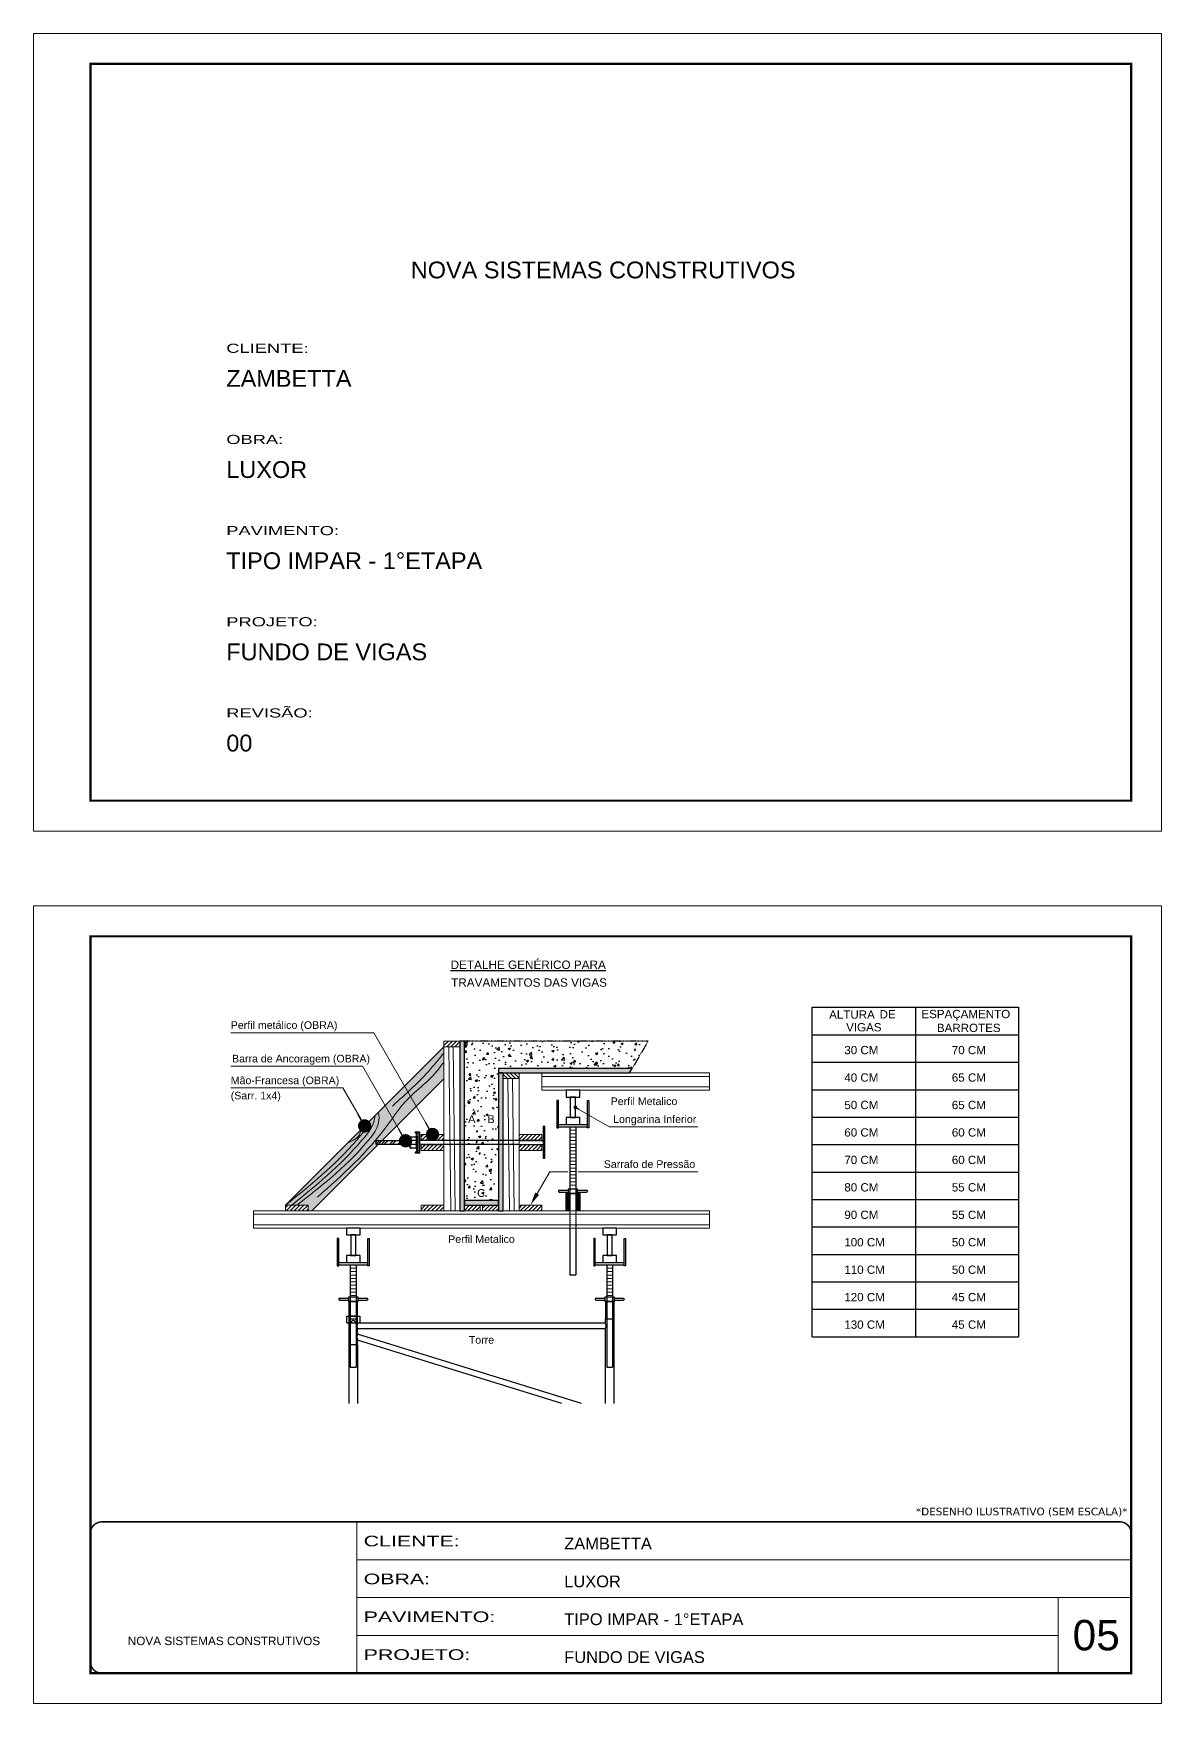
# Model space of a CAD drawing. Extents: x 1959 to 8212, y 239 to 4735.
# Drawn here: x 1959 to 3444, y 2537 to 4735 of the extents above; entities that cross this region are included whole.
import ezdxf
from ezdxf.enums import TextEntityAlignment as Align

# ---------------------------------------------------------------- set-up
doc = ezdxf.new("R2010")
doc.units = 0
for name, pattern in [('CONTINUO', [0]), ('DASHED', [0.75, 0.5, -0.25]), ('HIDDEN', [0.375, 0.25, -0.125])]:
    doc.linetypes.add(name, pattern=pattern)
doc.layers.add('BARRA DE ANCORAGEM', color=251, linetype='Continuous')
doc.layers.add('GARFOS', color=7, linetype='Continuous')
for name, color, linetype, lineweight in [('CARIMBO', 255, 'Continuous', 9), ('CONCRETO', 251, 'Continuous', 25), ('Demarcação 1', 251, 'Continuous', 9), ('Escoras', 2, 'Continuous', 25), ('Folhas', 255, 'Continuous', 9), ('Forcador', 251, 'Continuous', 25), ('Hachura', 251, 'Continuous', 9), ('Madeira', 126, 'Continuous', 18), ('Perfil Metálico', 224, 'Continuous', 18), ('SARRAFO DE PRESSAO', 251, 'DASHED', 9)]:
    doc.layers.add(name, color=color, linetype=linetype, lineweight=lineweight)
doc.layers.add('Demarcação 2', color=254, linetype='Continuous', lineweight=9, true_color=0xe0e0e0)
doc.styles.add('ARIAL', font='arial.ttf')
doc.styles.get("Standard").update_dxf_attribs({"font": 'arial.ttf'})
doc.styles.add('stylellllll', font='verdana.ttf', dxfattribs={"height": 2})
doc.styles.add('Tecnologia', font='')
doc.styles.get('Tecnologia').set_extended_font_data('Forgotten Futurist')
doc.dimstyles.new('3x', dxfattribs={"dimtxt": 10, "dimasz": 5, "dimexe": 7, "dimexo": 5, "dimgap": 4, "dimtad": 1, "dimdec": 4, "dimlfac": 0.333333, "dimdsep": 46, "dimtxsty": 'Standard', "dimblk": 'DOT', "dimcen": 0.09, "dimclrd": 1, "dimclre": 1, "dimclrt": 2, "dimadec": 0, "dimazin": 2, "dimtfac": 1, "dimtdec": 4, "dimtmove": 0, "dimatfit": 3, "dimldrblk": 'DOT', "dimfxl": 1, "dimtolj": 1, "dimtzin": 0, "dimlwd": 9, "dimlwe": 9, "dimarcsym": 0})
pattern_1 = [(45, (-2781.9772, 9126.2034), (-2.6516504, 2.6516504), [])]

# ---------------------------------------------------------------- blocks, each defined once
blk = doc.blocks.new('9999999999')
at = {"color": 30, "linetype": 'CONTINUO'}
for p, q in [((98564.6, 34230.2), (98564.6, 34429.4)), ((98564.6, 34379.6), (99584, 34379.6)), ((98564.6, 34329.8), (99488, 34329.8)), ((99584, 34329.8), (99488, 34329.8)), ((99488, 34329.8), (99488, 34230.2)), ((98564.6, 34280), (99488, 34280))]:
    blk.add_line(p, q, dxfattribs=at)
at = {"color": 30, "linetype": 'CONTINUO', "const_width": 2}
blk.add_lwpolyline([(99584, 34230.2), (99584, 34414.4, 0.414214), (99569, 34429.4), (98229, 34429.4, 0.414214), (98214, 34414.4), (98214, 34245.2, 0.414214), (98229, 34230.2), (99584, 34230.2)], format="xyb", dxfattribs=at)
at = {"layer": 'Folhas'}
blk.add_lwpolyline([(98139, 34190.2), (99624, 34190.2), (99624, 35240.2), (98139, 35240.2)], close=True, dxfattribs=at)
at = {"layer": 'Folhas', "color": 30, "const_width": 3}
blk.add_lwpolyline([(98214, 34230.2), (99584, 34230.2), (99584, 35200.2), (98214, 35200.2)], close=True, dxfattribs=at)
at = {"color": 7, "linetype": 'Continuous', "ltscale": 5, "style": 'ARIAL'}
for s, height, p in [('ZAMBETTA', 15.48, (98837.7, 34393.1)), ('LUXOR', 15.48, (98837.7, 34343.3)), ('TIPO IMPAR - 1°ETAPA', 15.483, (98837.7, 34293.5)), ('NOVA SISTEMAS CONSTRUTIVOS', 11.059, (98263.2, 34267.2)), ('FUNDO DE VIGAS', 15.483, (98837.7, 34243.7))]:
    blk.add_text(s, height=height, dxfattribs=at).set_placement(p)
at = {"layer": 'Folhas', "color": 7, "style": 'Tecnologia', "width": 1.5}
for s, p in [('CLIENTE:', (98573.7, 34397.2)), ('OBRA:', (98573.7, 34347.3)), ('PAVIMENTO:', (98573.7, 34297.5)), ('PROJETO:', (98573.7, 34247.7))]:
    blk.add_text(s, height=14, dxfattribs=at).set_placement(p)
blk = doc.blocks.new('HT20CT')
at = {"layer": 'Forcador'}
for points in [[(-4, 16), (-4, 20), (4, 20), (4, 16)], [(-1.5, 4), (-1.5, 16), (1.5, 16), (1.5, 4)], [(-4, 0), (-4, 4), (4, 4), (4, 0)]]:
    blk.add_lwpolyline(points, close=True, dxfattribs=at)
blk = doc.blocks.new('_Dot')
at = {"color": 0, "linetype": 'ByBlock', "lineweight": -2}
blk.add_line((-0.5, 0), (-1, 0), dxfattribs=at)
at = {"color": 0, "linetype": 'ByBlock', "const_width": 0.5}
blk.add_lwpolyline([(-0.25, 0, 1), (0.25, 0, 1)], format="xyb", close=True, dxfattribs=at)

msp = doc.modelspace()

# ---------------------------------------------------------------- hatches: boundary and pattern name
at = {"layer": 'CONCRETO', "linetype": 'DASHED', "ltscale": 0.3}
h = msp.add_hatch(dxfattribs=at)
h.set_pattern_fill('AR-CONC', color=256, scale=4, style=0)
h.set_pattern_definition([(50, (-46140.972, -4544.138), (28.690407, -2.510085), [3, -33]), (355, (-46140.972, -4544.138), (-5.550053, 30.087685), [2.4, -26.4]), (100.4514, (-46138.58, -4544.347), (23.140375, 27.577582), [2.549608, -28.045684]), (46.1842, (-46140.97, -4536.138), (42.689642, -6.62076), [4.5, -49.5]), (96.6356, (-46137.414, -4536.69), (37.386508, 38.964715), [3.82441, -42.06852]), (351.1842, (-46140.97, -4536.14), (37.386478, 38.964744), [3.6, -39.6]), (21, (-46136.972, -4538.138), (23.876282, -16.104756), [3, -33]), (326, (-46136.972, -4538.138), (9.732613, 29.006002), [2.4, -26.4]), (71.4514, (-46134.982, -4539.48), (33.608905, 12.90122), [2.549608, -28.045684]), (37.5, (-46140.972, -4544.138), (0.4863942, 13.3157542), [0, -26.08, 0, -26.8, 0, -26.5]), (7.5, (-46140.972, -4544.138), (10.5227815, 15.7764685), [0, -15.28, 0, -25.48, 0, -10.1]), (327.5, (-46149.892, -4544.138), (21.3528974, -0.9021949), [0, -10, 0, -31.2, 0, -41.4]), (317.5, (-46153.892, -4544.138), (23.327447, 4.004199), [0, -13, 0, -20.72, 0, -29.4])])
h.paths.add_polyline_path([(2526.04, 3408.79), (2526.04, 3198.79), (2571.04, 3198.79), (2571.04, 3372.79), (2747.04, 3372.79), (2767.82, 3408.79)])
h.paths.add_polyline_path([(2553.62, 3298.26), (2568.47, 3298.26), (2568.47, 3313.81), (2553.62, 3313.81)], flags=24)
h.paths.add_polyline_path([(2528.31, 3298.26), (2543.2, 3298.26), (2543.2, 3313.81), (2528.31, 3313.81)], flags=24)
h.paths.add_polyline_path([(2540.17, 3200.75), (2555.99, 3200.75), (2555.99, 3216.83), (2540.17, 3216.83)], flags=24)
at = {"layer": 'Demarcação 1'}
for points in [[(2526.04, 3408.79), (2520.04, 3408.79), (2520.04, 3185.29), (2526.04, 3185.29)], [(2747.04, 3372.79), (2571.04, 3372.79), (2571.04, 3366.79), (2743.57, 3366.79)], [(2577.04, 3366.79), (2571.04, 3366.79), (2571.04, 3185.29), (2577.04, 3185.29)], [(2571.04, 3198.79), (2526.04, 3198.79), (2526.04, 3192.79), (2571.04, 3192.79)]]:
    msp.add_hatch(color=256, dxfattribs=at).paths.add_polyline_path(points)
at = {"layer": 'Demarcação 2'}
msp.add_hatch(color=256, dxfattribs=at).paths.add_polyline_path([(2499.04, 3358.86), (2499.04, 3401.29), (2290.56, 3192.81), (2320.63, 3192.81), (2320.63, 3185.29), (2325.47, 3185.29), (2413.26, 3273.08), (2409.59, 3273.08), (2409.59, 3277.5), (2417.68, 3277.5)])
at = {"layer": 'Hachura'}
h = msp.add_hatch(dxfattribs=at)
h.set_pattern_fill('ANSI31', color=256, scale=30, style=0)
h.set_pattern_definition(pattern_1)
h.paths.add_polyline_path([(2499.04, 3408.79), (2520.04, 3408.79), (2520.04, 3401.29), (2499.04, 3401.29)])
h = msp.add_hatch(dxfattribs=at)
h.set_pattern_fill('ANSI31', color=256, scale=30, style=0)
h.set_pattern_definition([(135, (10059.934, 7681.8985), (2.6516504, 2.6516504), [])])
h.paths.add_polyline_path([(2577.04, 3366.79), (2598.04, 3366.79), (2598.04, 3359.29), (2577.04, 3359.29)])
h = msp.add_hatch(dxfattribs=at)
h.set_pattern_fill('ANSI32', color=256, scale=20, angle=90, style=0)
h.set_pattern_definition([(45, (11066.116, -5699.041), (5.303301, -5.303301), []), (45, (11066.116, -5695.505), (5.303301, -5.303301), [])])
h.paths.add_polyline_path([(2409.59, 3273.08), (2409.59, 3277.5), (2454.59, 3277.5), (2454.59, 3273.08)])
h = msp.add_hatch(dxfattribs=at)
h.set_pattern_fill('ANSI31', color=256, scale=30, style=0)
h.set_pattern_definition(pattern_1)
h.paths.add_polyline_path([(2499.04, 3278.3), (2499.04, 3285.81), (2468.98, 3285.81), (2468.98, 3278.3)])
h = msp.add_hatch(dxfattribs=at)
h.set_pattern_fill('ANSI31', color=256, scale=30, style=0)
h.set_pattern_definition(pattern_1)
h.paths.add_polyline_path([(2628.11, 3278.3), (2628.11, 3285.81), (2598.04, 3285.81), (2598.04, 3278.3)])
h = msp.add_hatch(dxfattribs=at)
h.set_pattern_fill('ANSI31', color=256, scale=30, style=0)
h.set_pattern_definition(pattern_1)
h.paths.add_polyline_path([(2468.98, 3264.77), (2499.04, 3264.77), (2499.04, 3272.28), (2468.98, 3272.28)])
h = msp.add_hatch(dxfattribs=at)
h.set_pattern_fill('ANSI31', color=256, scale=30, style=0)
h.set_pattern_definition(pattern_1)
h.paths.add_polyline_path([(2598.04, 3264.77), (2628.11, 3264.77), (2628.11, 3272.28), (2598.04, 3272.28)])
h = msp.add_hatch(dxfattribs=at)
h.set_pattern_fill('ANSI31', color=256, scale=30, style=0)
h.set_pattern_definition([(45, (-2960.3926, 9033.1967), (-2.6516504, 2.6516504), [])])
h.paths.add_polyline_path([(2320.63, 3185.29), (2320.63, 3192.81), (2290.56, 3192.81), (2290.56, 3185.29)])
h = msp.add_hatch(dxfattribs=at)
h.set_pattern_fill('ANSI31', color=256, scale=30, style=0)
h.set_pattern_definition(pattern_1)
h.paths.add_polyline_path([(2469.04, 3185.29), (2499.04, 3185.29), (2499.04, 3192.79), (2469.04, 3192.79)])
h = msp.add_hatch(dxfattribs=at)
h.set_pattern_fill('ANSI31', color=256, scale=30, style=0)
h.set_pattern_definition(pattern_1)
h.paths.add_polyline_path([(2526.04, 3192.79), (2547.04, 3192.79), (2547.04, 3185.29), (2526.04, 3185.29)])
h = msp.add_hatch(dxfattribs=at)
h.set_pattern_fill('ANSI31', color=256, scale=30, style=0)
h.set_pattern_definition(pattern_1)
h.paths.add_polyline_path([(2571.04, 3185.29), (2571.04, 3192.79), (2550.04, 3192.79), (2550.04, 3185.29)])
h = msp.add_hatch(dxfattribs=at)
h.set_pattern_fill('ANSI31', color=256, scale=30, style=0)
h.set_pattern_definition(pattern_1)
h.paths.add_polyline_path([(2628.04, 3192.79), (2598.04, 3192.79), (2598.04, 3185.29), (2628.04, 3185.29)])
at = {"layer": 'Perfil Metálico'}
for points in [[(2659.4, 3185.29), (2663.9, 3185.29), (2663.9, 3208.09), (2659.4, 3208.09)], [(2673.78, 3185.29), (2678.28, 3185.29), (2678.28, 3208.09), (2673.78, 3208.09)]]:
    msp.add_hatch(color=256, dxfattribs=at).paths.add_polyline_path(points)

# ---------------------------------------------------------------- linework, layer by layer
for points in [[(2526.04, 3408.79), (2520.04, 3408.79), (2520.04, 3185.29), (2526.04, 3185.29)], [(2747.04, 3372.79), (2571.04, 3372.79), (2571.04, 3366.79), (2743.57, 3366.79)], [(2577.04, 3366.79), (2571.04, 3366.79), (2571.04, 3185.29), (2577.04, 3185.29)], [(2571.04, 3198.79), (2526.04, 3198.79), (2526.04, 3192.79), (2571.04, 3192.79)]]:
    msp.add_lwpolyline(points, close=True)
at = {"layer": 'BARRA DE ANCORAGEM'}
for p, q in [((2462.47, 3282.8), (2463.64, 3288.1)), ((2464.8, 3288.99), (2464.8, 3261.59)), ((2598.04, 3277.95), (2499.04, 3277.95)), ((2462.47, 3267.78), (2463.64, 3262.48)), ((2598.04, 3272.63), (2499.04, 3272.63))]:
    msp.add_line(p, q, dxfattribs=at)
at = {"layer": 'BARRA DE ANCORAGEM', "linetype": 'HIDDEN'}
for p, q in [((2499.04, 3277.95), (2467.48, 3277.95)), ((2598.04, 3277.95), (2629.61, 3277.95)), ((2499.04, 3272.63), (2467.48, 3272.63)), ((2598.04, 3272.63), (2629.61, 3272.63))]:
    msp.add_line(p, q, dxfattribs=at)
at = {"layer": 'BARRA DE ANCORAGEM', "flags": 128}
for points in [[(2454.59, 3277.5), (2409.59, 3277.5), (2409.59, 3273.08), (2454.59, 3273.08)], [(2464.8, 3288.99), (2461.24, 3288.99), (2461.24, 3288.1), (2464.8, 3288.1)], [(2464.8, 3282.8), (2462.47, 3282.8), (2462.47, 3267.78), (2464.8, 3267.78)], [(2467.48, 3261.59), (2467.48, 3288.99), (2464.8, 3288.99), (2464.8, 3261.59)], [(2632.01, 3254.49), (2632.01, 3296.09), (2629.61, 3296.09), (2629.61, 3254.49)], [(2464.8, 3262.48), (2461.24, 3262.48), (2461.24, 3261.59), (2464.8, 3261.59)]]:
    msp.add_lwpolyline(points, close=True, dxfattribs=at)
for points in [[(2462.47, 3277.94), (2456.36, 3277.94, -0.729796), (2456.36, 3282.8, -0.729796)], [(2462.47, 3272.64), (2456.36, 3272.64, -0.6666667), (2456.36, 3277.94, -0.6666667)]]:
    msp.add_lwpolyline(points, format="xyb", dxfattribs=at)
for points in [[(2462.47, 3267.78), (2454.59, 3267.78), (2454.59, 3282.8), (2462.47, 3282.8)], [(2462.47, 3274.85), (2464.8, 3274.85), (2464.8, 3275.73), (2462.47, 3275.73), (2462.47, 3274.85), (2462.47, 3275.73)]]:
    msp.add_lwpolyline(points, dxfattribs=at)
at = {"layer": 'BARRA DE ANCORAGEM'}
msp.add_arc((2457.13, 3270.21), 2.55, 107.75636, 252.24364, dxfattribs=at)
at = {"layer": 'CONCRETO', "linetype": 'DASHED', "ltscale": 0.3}
for q in [(2526.04, 3408.79), (2747.04, 3372.79)]:
    msp.add_line((2767.82, 3408.79), q, dxfattribs=at)
at = {"layer": 'Escoras'}
for p, q in [((2674.47, 3208.09), (2663.22, 3208.09)), ((2374.17, 3065.74), (2374.17, 2931.64)), ((2385.42, 3065.74), (2374.17, 3065.74)), ((2385.42, 3043.24), (2385.42, 3065.74)), ((2722.92, 3065.74), (2711.67, 3065.74)), ((2711.67, 3065.74), (2711.67, 3043.24)), ((2722.92, 3065.74), (2722.92, 2931.64)), ((2371.36, 3046.61), (2388.23, 3046.61)), ((2371.36, 3037.84), (2371.36, 3046.61)), ((2371.36, 3037.84), (2376.87, 3037.84)), ((2374.17, 3043.24), (2385.42, 3043.24)), ((2383.73, 3046.59), (2375.86, 3046.59)), ((2383.73, 3037.56), (2375.86, 3037.56)), ((2382.72, 3037.84), (2388.23, 3037.84)), ((2385.42, 3037.61), (2385.42, 3043.24)), ((2711.67, 3037.61), (2385.42, 3037.61)), ((2388.23, 3046.61), (2388.23, 3037.84)), ((2711.67, 3043.24), (2722.92, 3043.24)), ((2711.67, 3037.61), (2711.67, 3043.24)), ((2711.67, 3029.96), (2385.42, 3029.96)), ((2385.42, 3023.61), (2385.42, 3029.96)), ((2680.19, 2931.64), (2385.42, 3023.12)), ((2654.38, 2931.64), (2385.42, 3015.11)), ((2385.42, 3009.49), (2385.42, 3015.11)), ((2711.67, 2931.64), (2711.67, 3029.96)), ((2374.17, 3009.49), (2385.42, 3009.49)), ((2385.42, 3009.49), (2385.42, 2931.64))]:
    msp.add_line(p, q, dxfattribs=at)
for centre, radius, start, end in [((2379.79, 3037.84), 2.92, 0, 180), ((2392.99, 3033.79), 8.48, 153.19207, 206.80793), ((2704.1, 3033.79), 8.48, 333.19207, 26.80793), ((2394.83, 3019.36), 10.33, 155.71056, 204.28944)]:
    msp.add_arc(centre, radius, start, end, dxfattribs=at)
at = {"layer": 'Folhas'}
msp.add_lwpolyline([(1958.77, 3685.22), (3443.77, 3685.22), (3443.77, 4735.22), (1958.77, 4735.22)], close=True, dxfattribs=at)
at = {"layer": 'Folhas', "color": 30, "const_width": 3}
msp.add_lwpolyline([(2033.77, 3725.22), (3403.77, 3725.22), (3403.77, 4695.22), (2033.77, 4695.22)], close=True, dxfattribs=at)
at = {"layer": 'Forcador', "linetype": 'Continuous'}
for p, q in [((2649.72, 3298.99), (2687.97, 3298.99)), ((2649.72, 3295.84), (2687.97, 3295.84)), ((2664.9, 3295.84), (2664.9, 3185.29)), ((2672.78, 3295.84), (2672.78, 3185.29)), ((2649.72, 3211.46), (2649.72, 3211.01)), ((2650.73, 3212.48), (2662.54, 3212.48)), ((2650.73, 3210), (2662.54, 3210)), ((2675.14, 3212.48), (2686.95, 3212.48)), ((2675.14, 3210), (2686.95, 3210)), ((2687.97, 3211.46), (2687.97, 3211.01)), ((2664.9, 3162.49), (2664.9, 3100.84)), ((2672.78, 3162.49), (2672.78, 3100.84)), ((2360.67, 3117.49), (2398.92, 3117.49)), ((2360.67, 3114.34), (2398.92, 3114.34)), ((2375.86, 3114.34), (2375.86, 2979.34)), ((2383.73, 3114.34), (2383.73, 2979.34)), ((2664.9, 3100.84), (2672.78, 3100.84)), ((2698.17, 3117.49), (2736.42, 3117.49)), ((2698.17, 3114.34), (2736.42, 3114.34)), ((2713.36, 3114.34), (2713.36, 2979.34)), ((2721.23, 3114.34), (2721.23, 2979.34)), ((2360.67, 3069.11), (2360.67, 3068.66)), ((2361.68, 3070.13), (2373.49, 3070.13)), ((2361.68, 3067.65), (2373.49, 3067.65)), ((2386.09, 3070.13), (2397.91, 3070.13)), ((2386.09, 3067.65), (2397.91, 3067.65)), ((2398.92, 3069.11), (2398.92, 3068.66)), ((2698.17, 3069.11), (2698.17, 3068.66)), ((2699.18, 3070.13), (2710.99, 3070.13)), ((2699.18, 3067.65), (2710.99, 3067.65)), ((2723.59, 3070.13), (2735.41, 3070.13)), ((2723.59, 3067.65), (2735.41, 3067.65)), ((2736.42, 3069.11), (2736.42, 3068.66)), ((2375.86, 2979.34), (2383.73, 2979.34)), ((2713.36, 2979.34), (2721.23, 2979.34))]:
    msp.add_line(p, q, dxfattribs=at)
at = {"layer": 'Forcador', "linetype": 'HIDDEN'}
for p, q in [((2664.9, 3185.29), (2664.9, 3162.49)), ((2672.78, 3185.29), (2672.78, 3162.49))]:
    msp.add_line(p, q, dxfattribs=at)
at = {"layer": 'Forcador', "linetype": 'Continuous'}
for points in [[(2647.8, 3330.49), (2647.8, 3294.49), (2649.72, 3294.49), (2649.72, 3330.49)], [(2689.88, 3330.49), (2689.88, 3294.49), (2687.97, 3294.49), (2687.97, 3330.49)], [(2662.54, 3213.94), (2662.54, 3208.09), (2675.14, 3208.09), (2675.14, 3213.94)], [(2358.76, 3148.99), (2358.76, 3112.99), (2360.67, 3112.99), (2360.67, 3148.99)], [(2400.83, 3148.99), (2400.83, 3112.99), (2398.92, 3112.99), (2398.92, 3148.99)], [(2696.26, 3148.99), (2696.26, 3112.99), (2698.17, 3112.99), (2698.17, 3148.99)], [(2738.33, 3148.99), (2738.33, 3112.99), (2736.42, 3112.99), (2736.42, 3148.99)], [(2373.49, 3071.59), (2373.49, 3065.74), (2386.09, 3065.74), (2386.09, 3071.59)], [(2710.99, 3071.59), (2710.99, 3065.74), (2723.59, 3065.74), (2723.59, 3071.59)]]:
    msp.add_lwpolyline(points, close=True, dxfattribs=at)
for centre, start, end in [((2650.73, 3211.46), 90, 180), ((2650.73, 3211.01), 180, 270), ((2686.95, 3211.46), 0, 90), ((2686.95, 3211.01), 270, 0), ((2361.68, 3069.11), 90, 180), ((2361.68, 3068.66), 180, 270), ((2397.91, 3069.11), 0, 90), ((2397.91, 3068.66), 270, 0), ((2699.18, 3069.11), 90, 180), ((2699.18, 3068.66), 180, 270), ((2735.41, 3069.11), 0, 90), ((2735.41, 3068.66), 270, 0)]:
    msp.add_arc(centre, 1.01, start, end, dxfattribs=at)
at = {"layer": 'GARFOS', "color": 2, "ltscale": 1.5}
for p, q in [((2983.97, 3019.54), (2983.97, 3453.18)), ((2983.97, 3453.18), (3255.51, 3453.18)), ((3119.74, 3453.18), (3119.74, 3019.54)), ((3255.51, 3453.18), (3255.51, 3019.54)), ((2983.97, 3417.04), (3255.51, 3417.04)), ((2983.97, 3417.04), (3255.51, 3417.04)), ((2983.97, 3380.9), (3255.51, 3380.9)), ((2983.97, 3344.77), (3255.51, 3344.77)), ((2983.97, 3308.63), (3255.51, 3308.63)), ((2983.97, 3272.5), (3255.51, 3272.5)), ((2983.97, 3236.36), (3255.51, 3236.36)), ((2983.97, 3200.22), (3255.51, 3200.22)), ((2983.97, 3164.09), (3255.51, 3164.09)), ((2983.97, 3127.95), (3255.51, 3127.95)), ((2983.97, 3091.82), (3255.51, 3091.82)), ((2983.97, 3055.68), (3255.51, 3055.68)), ((2983.97, 3019.54), (3255.51, 3019.54))]:
    msp.add_line(p, q, dxfattribs=at)
at = {"layer": 'Hachura'}
for p, q in [((2508.07, 3185.29), (2505.37, 3401.29)), ((2514.07, 3185.29), (2511.37, 3401.29)), ((2585.54, 3185.29), (2583.37, 3359.29)), ((2591.54, 3185.29), (2589.37, 3359.29)), ((2672.78, 3291.32), (2664.9, 3291.32)), ((2672.78, 3286.81), (2664.9, 3286.81)), ((2672.78, 3282.29), (2664.9, 3282.29)), ((2672.78, 3277.77), (2664.9, 3277.77)), ((2672.78, 3273.26), (2664.9, 3273.26)), ((2672.78, 3268.74), (2664.9, 3268.74)), ((2672.78, 3264.22), (2664.9, 3264.22)), ((2672.78, 3259.71), (2664.9, 3259.71)), ((2672.78, 3255.19), (2664.9, 3255.19)), ((2672.78, 3250.67), (2664.9, 3250.67)), ((2672.78, 3246.16), (2664.9, 3246.16)), ((2672.78, 3241.64), (2664.9, 3241.64)), ((2672.78, 3237.12), (2664.9, 3237.12)), ((2672.78, 3232.61), (2664.9, 3232.61)), ((2672.78, 3228.09), (2664.9, 3228.09)), ((2672.78, 3223.57), (2664.9, 3223.57)), ((2672.78, 3219.06), (2664.9, 3219.06)), ((2383.73, 3109.82), (2375.86, 3109.82)), ((2383.73, 3105.31), (2375.86, 3105.31)), ((2383.73, 3100.79), (2375.86, 3100.79)), ((2721.23, 3109.82), (2713.36, 3109.82)), ((2721.23, 3105.31), (2713.36, 3105.31)), ((2721.23, 3100.79), (2713.36, 3100.79)), ((2383.73, 3096.27), (2375.86, 3096.27)), ((2383.73, 3091.76), (2375.86, 3091.76)), ((2383.73, 3087.24), (2375.86, 3087.24)), ((2383.73, 3082.72), (2375.86, 3082.72)), ((2383.73, 3078.21), (2375.86, 3078.21)), ((2721.23, 3096.27), (2713.36, 3096.27)), ((2721.23, 3091.76), (2713.36, 3091.76)), ((2721.23, 3087.24), (2713.36, 3087.24)), ((2721.23, 3082.72), (2713.36, 3082.72)), ((2721.23, 3078.21), (2713.36, 3078.21)), ((2383.73, 3073.69), (2375.86, 3073.69)), ((2721.23, 3073.69), (2713.36, 3073.69))]:
    msp.add_line(p, q, dxfattribs=at)
at = {"layer": 'Hachura', "color": 1}
for p, q in [((2621.79, 3207.94), (2638.45, 3236.8)), ((2638.45, 3236.8), (2662.4, 3236.8)), ((2675.28, 3236.8), (2833.39, 3236.8))]:
    msp.add_line(p, q, dxfattribs=at)
at = {"layer": 'Hachura'}
for points, knots in [([(2499.04, 3393.49), (2493.47, 3386.41), (2473.32, 3360.81), (2449.01, 3339.02), (2431.42, 3323.27)], [0, 0, 0, 0, 27.0209478, 97.6209121, 97.6209121, 97.6209121, 97.6209121]), ([(2332.53, 3203.3), (2365.49, 3232.66), (2408.01, 3270.53), (2449.63, 3335.14), (2481.64, 3356.85), (2496.04, 3377.17), (2499.04, 3381.41)], [0, 0, 0, 0, 131.5456657, 169.7017256, 228.6938413, 244.2396041, 244.2396041, 244.2396041, 244.2396041]), ([(2290.56, 3192.81), (2322.79, 3218.54), (2362.01, 3249.85), (2397.71, 3294.43), (2400.73, 3302.97)], [0, 0, 0, 0, 127.741989, 155.4442459, 155.4442459, 155.4442459, 155.4442459]), ([(2298.91, 3192.81), (2330.26, 3218.28), (2370.92, 3251.32), (2408, 3298.7), (2408.49, 3310.73)], [0, 0, 0, 0, 125.1825812, 162.3251979, 162.3251979, 162.3251979, 162.3251979]), ([(2305.6, 3192.81), (2336.62, 3216.84), (2377.63, 3248.6), (2415.66, 3297.74), (2413.35, 3313), (2413.01, 3315.25)], [0, 0, 0, 0, 121.3907721, 160.4404286, 167.1904828, 167.1904828, 167.1904828, 167.1904828]), ([(2372.3, 3274.55), (2379.5, 3277.71), (2388.28, 3281.57), (2389.24, 3290.12), (2389.42, 3291.66)], [0, 0, 0, 0, 20.6635929, 25.1930696, 25.1930696, 25.1930696, 25.1930696])]:
    msp.add_open_spline(points, degree=3, knots=knots, dxfattribs=at)
at = {"layer": 'Hachura', "color": 1}
msp.add_solid([(2624.32, 3206.49), (2613.04, 3192.79), (2619.27, 3209.4)], dxfattribs=at)
at = {"layer": 'Madeira'}
for p, q in [((2499.04, 3401.29), (2290.56, 3192.81)), ((2499.04, 3401.29), (2499.04, 3192.79)), ((2499.04, 3358.86), (2325.47, 3185.29)), ((2598.04, 3192.79), (2598.04, 3359.29))]:
    msp.add_line(p, q, dxfattribs=at)
for points in [[(2499.04, 3401.29), (2520.04, 3401.29), (2520.04, 3408.79), (2499.04, 3408.79)], [(2598.04, 3359.29), (2577.04, 3359.29), (2577.04, 3366.79), (2598.04, 3366.79)], [(2468.98, 3285.81), (2499.04, 3285.81), (2499.04, 3278.3), (2468.98, 3278.3)], [(2598.04, 3285.81), (2628.11, 3285.81), (2628.11, 3278.3), (2598.04, 3278.3)], [(2468.98, 3264.77), (2499.04, 3264.77), (2499.04, 3272.28), (2468.98, 3272.28)], [(2598.04, 3264.77), (2628.11, 3264.77), (2628.11, 3272.28), (2598.04, 3272.28)], [(2290.56, 3192.81), (2320.63, 3192.81), (2320.63, 3185.29), (2290.56, 3185.29)], [(2469.04, 3185.29), (2499.04, 3185.29), (2499.04, 3192.79), (2469.04, 3192.79)], [(2547.04, 3185.29), (2526.04, 3185.29), (2526.04, 3192.79), (2547.04, 3192.79)], [(2550.04, 3185.29), (2571.04, 3185.29), (2571.04, 3192.79), (2550.04, 3192.79)], [(2628.04, 3185.29), (2598.04, 3185.29), (2598.04, 3192.79), (2628.04, 3192.79)]]:
    msp.add_lwpolyline(points, close=True, dxfattribs=at)
at = {"layer": 'Perfil Metálico'}
for p, q in [((2628.04, 3362.29), (2848.54, 3362.29)), ((2628.04, 3348.49), (2848.54, 3348.49)), ((2248.54, 3180.79), (2848.54, 3180.79)), ((2248.54, 3166.99), (2848.54, 3166.99))]:
    msp.add_line(p, q, dxfattribs=at)
for points in [[(2628.04, 3343.99), (2848.54, 3343.99), (2848.54, 3366.79), (2628.04, 3366.79)], [(2663.9, 3185.29), (2659.4, 3185.29), (2659.4, 3208.09), (2663.9, 3208.09)], [(2673.78, 3185.29), (2678.28, 3185.29), (2678.28, 3208.09), (2673.78, 3208.09)], [(2248.54, 3162.49), (2848.54, 3162.49), (2848.54, 3185.29), (2248.54, 3185.29)]]:
    msp.add_lwpolyline(points, close=True, dxfattribs=at)

# ---------------------------------------------------------------- block references
at = {"layer": 'Forcador', "linetype": 'Continuous', "xscale": -2.25, "yscale": 2.25, "zscale": 2.25}
for p in [(2668.84, 3298.99), (2717.29, 3117.49)]:
    msp.add_blockref('HT20CT', p, dxfattribs=at)
at = {"layer": 'Forcador', "xscale": -2.25, "yscale": 2.25, "zscale": 2.25}
msp.add_blockref('HT20CT', (2379.79, 3117.49), dxfattribs=at)
at = {"layer": 'SARRAFO DE PRESSAO', "color": 6, "linetype": 'ByBlock'}
msp.add_blockref('9999999999', (-96180.21, -31653.56), dxfattribs=at)

# ---------------------------------------------------------------- texts
at = {"color": 0, "linetype": 'Continuous', "ltscale": 5, "style": 'ARIAL'}
for s, height, p in [('NOVA SISTEMAS CONSTRUTIVOS', 22.1184, (2455.51, 4412.79)), ('ZAMBETTA', 22.118, (2212.67, 4270.02)), ('LUXOR ', 22.118, (2212.67, 4150.02)), ('TIPO IMPAR - 1°ETAPA', 22.1184, (2212.67, 4030.02)), ('FUNDO DE VIGAS', 22.1184, (2212.67, 3910.02)), ('00', 22.118, (2212.67, 3790.02))]:
    msp.add_text(s, height=height, dxfattribs=at).set_placement(p)
for s, p in [('%%UDETALHE GENÉRICO PARA', (2610.09, 3503.69)), ('TRAVAMENTOS DAS VIGAS', (2611.16, 3480.3))]:
    msp.add_text(s, height=11.0592, dxfattribs=at).set_placement(p, align=Align.CENTER)
at = {"layer": 'CARIMBO', "style": 'ARIAL'}
for s, height, p in [('Perfil metálico (OBRA)', 10, (2218.51, 3424.8)), ('Barra de Ancoragem (OBRA)', 10, (2220.19, 3380.68)), ('Mão-Francesa (OBRA)', 10, (2218.51, 3352.02)), ('Longarina Inferior', 10, (2721.84, 3300.91)), ('Sarrafo de Pressão', 10, (2709.56, 3241.8)), ('05', 40, (3326.63, 2606.79))]:
    msp.add_text(s, height=height, dxfattribs=at).set_placement(p)
msp.add_text('(Sarr. 1x4)', height=10, dxfattribs=at).set_placement((2218.51, 3342.02), align=Align.TOP_LEFT)
for s, p in [('Perfil Metalico', (2762.48, 3329.49)), ('Perfil Metalico', (2548.54, 3147.99)), ('Torre', (2548.54, 3015.47))]:
    msp.add_text(s, height=10, dxfattribs=at).set_placement(p, align=Align.MIDDLE_CENTER)
at = {"layer": 'CARIMBO', "color": 0, "linetype": 'Continuous', "style": 'ARIAL'}
for s, p in [('A', (2535.75, 3306.04)), ('B', (2561.04, 3306.04)), ('C', (2548.08, 3208.79))]:
    msp.add_text(s, height=10.37, dxfattribs=at).set_placement(p, align=Align.MIDDLE_CENTER)
at = {"layer": 'CARIMBO', "style": 'stylellllll'}
msp.add_text('*DESENHO ILUSTRATIVO (SEM ESCALA)*', height=10, dxfattribs=at).set_placement((3398.77, 2784.46), align=Align.RIGHT)
at = {"layer": 'Folhas', "color": 30, "style": 'Tecnologia', "width": 1.5}
for s, p in [('CLIENTE:', (2212.67, 4314.72)), ('OBRA:', (2212.67, 4194.72)), ('PAVIMENTO:', (2212.67, 4074.72)), ('PROJETO:', (2212.67, 3954.72)), ('REVISÃO:', (2212.67, 3834.72))]:
    msp.add_text(s, height=12, dxfattribs=at).set_placement(p)
at = {"layer": 'GARFOS', "color": 2, "ltscale": 1.5}
for s, height, p in [('ALTURA   ', 10.91, (3006.16, 3438.21)), ('VIGAS', 10.91, (3028.52, 3421.51)), ('DE', 10.91, (3072.55, 3438.59)), ('ESPAÇAMENTO', 10.9102, (3127.61, 3438.9)), ('BARROTES', 10.91, (3148.02, 3420.67)), ('30 CM', 10.91, (3026.16, 3391.44)), ('70 CM', 10.91, (3167.63, 3391.44)), ('40 CM', 10.91, (3026.16, 3355.3)), ('65 CM', 10.91, (3167.63, 3355.3)), ('50 CM', 10.91, (3026.16, 3319.17)), ('65 CM', 10.91, (3167.63, 3319.17)), ('60 CM', 10.91, (3026.16, 3283.03)), ('60 CM', 10.91, (3167.63, 3283.03)), ('70 CM', 10.91, (3026.16, 3246.9)), ('60 CM', 10.91, (3167.63, 3246.9)), ('80 CM', 10.91, (3026.16, 3210.76)), ('55 CM', 10.91, (3167.63, 3210.76)), ('90 CM', 10.91, (3026.16, 3174.62)), ('55 CM', 10.91, (3167.63, 3174.62)), ('100 CM', 10.91, (3026.16, 3138.49)), ('50 CM', 10.91, (3167.63, 3138.49)), ('110 CM', 10.91, (3026.16, 3102.35)), ('50 CM', 10.91, (3167.63, 3102.35)), ('120 CM', 10.91, (3026.16, 3066.22)), ('45 CM', 10.91, (3167.63, 3066.22)), ('130 CM', 10.91, (3026.16, 3030.08)), ('45 CM', 10.91, (3167.63, 3030.08))]:
    msp.add_text(s, height=height, dxfattribs=at).set_placement(p)

# ---------------------------------------------------------------- leaders
msp.add_leader([(2672.22, 3321.49), (2716.52, 3295.91), (2833.39, 3295.91)], dimstyle='3x', override={"dimgap": 4, "dimtad": 0})
at = {"layer": 'Hachura'}
for points, override in [([(2484.01, 3285.81), (2406.65, 3419.8), (2218.51, 3419.8)], {"dimasz": 17.5, "dimtad": 0}), ([(2448.66, 3277.5), (2391.97, 3375.68), (2218.51, 3375.68)], {"dimasz": 17.5, "dimtad": 0}), ([(2394.8, 3297.05), (2365.95, 3347.02), (2218.51, 3347.02)], {"dimasz": 17.5, "dimgap": 4, "dimtad": 0})]:
    msp.add_leader(points, dimstyle='3x', override=override, dxfattribs=at)

doc.saveas('drawing.dxf')
